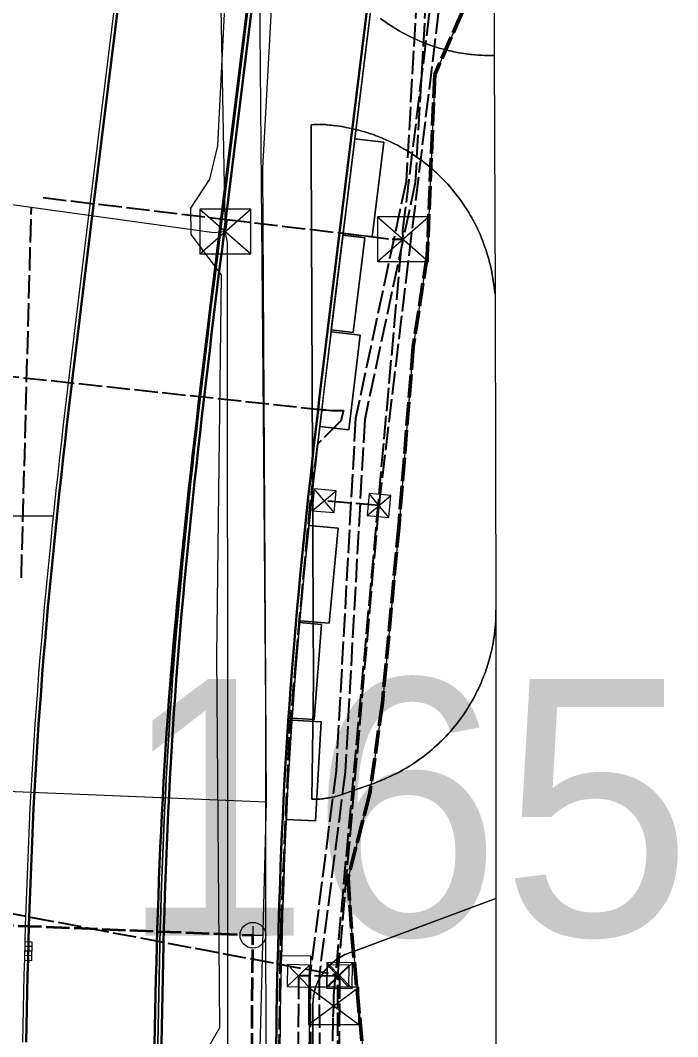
# Model space of a CAD drawing. Header units: metres. Extents: x 105014 to 106600, y 111320 to 118425.
# Drawn here: x 106137.1 to 106173, y 116319.5 to 116375 of the extents above; entities that cross this region are included whole.
import ezdxf
from ezdxf.enums import TextEntityAlignment as Align

# ---------------------------------------------------------------- set-up
doc = ezdxf.new("R2010")
doc.units = ezdxf.units.M
doc.linetypes.add('DASHED', pattern=[1.524, 1.27, -0.254])
for name, color, linetype, lineweight in [('00-BASE-LIMITE', 7, 'DASHED', 50), ('00-BASE-UE', 42, 'DASHED', 25), ('10-PAV-CALZADA-BRT', 12, 'CONTINUOUS', 30), ('10-PAV-CALZADA-MIXTA', 8, 'CONTINUOUS', 30), ('10-PAV-SARDINEL', 252, 'CONTINUOUS', 13), ('20-EP-ZONA-DURA', 253, 'CONTINUOUS', 13), ('20-EP-ZONA-VERDE', 84, 'CONTINUOUS', 13), ('30-RED-ENEL-NODOS', 11, 'CONTINUOUS', 13), ('30-RED-ENEL-PROY', 1, 'DASHED', 25), ('30-RED-ETB-CAMARA', 151, 'CONTINUOUS', 13), ('30-RED-ETB-EXIST', 145, 'CONTINUOUS', 13), ('30-RED-ETB-PROY', 5, 'DASHED', 25), ('30-RED-MOVISTAR-CAMARA', 141, 'CONTINUOUS', 13), ('30-RED-MOVISTAR-PROY', 4, 'DASHED', 25), ('30-RED-VANTI-PROY', 2, 'DASHED', 25), ('35-RH-ACUE-MENOR-EXIST', 151, 'CONTINUOUS', 13), ('35-RH-ACUE-MENOR-PROY', 5, 'DASHED', 25), ('35-RH-PLUV-NODOS', 94, 'CONTINUOUS', 13), ('36-RH-SAN-COLECTOR-PROY', 6, 'DASHED', 35), ('36-RH-SAN-POZOS', 216, 'CONTINUOUS', 13), ('40-ROT-ESTACION', 1, 'CONTINUOUS', 25), ('60-PREDIAL-LOTE', 42, 'CONTINUOUS', 13)]:
    doc.layers.add(name, color=color, linetype=linetype, lineweight=lineweight)

# ---------------------------------------------------------------- blocks, each defined once
blk = doc.blocks.new('CAM_ETB_T_13')
for p, q in [((-1.375, -1.025), (1.375, 1.025)), ((-1.375, 1.025), (1.375, -1.025))]:
    blk.add_line(p, q)
blk.add_lwpolyline([(-1.375, -1.025), (1.375, -1.025), (1.375, 1.025), (-1.375, 1.025)], close=True)
blk = doc.blocks.new('CAM_ETB_T_14')
for p, q in [((-1.39, -1.22), (1.39, 1.22)), ((-1.39, 1.22), (1.39, -1.22))]:
    blk.add_line(p, q)
blk.add_lwpolyline([(-1.39, -1.22), (1.39, -1.22), (1.39, 1.22), (-1.39, 1.22)], close=True)
blk = doc.blocks.new('CAJA_ENEL')
for p, q in [((-0.6, -0.6), (0.6, 0.6)), ((-0.6, 0.6), (0.6, -0.6))]:
    blk.add_line(p, q)
blk.add_lwpolyline([(-0.6, -0.6), (0.6, -0.6), (0.6, 0.6), (-0.6, 0.6)], close=True)
blk = doc.blocks.new('CAM_MOV_CS_276')
for p, q in [((-0.7, -0.7), (0.7, 0.7)), ((-0.7, 0.7), (0.7, -0.7))]:
    blk.add_line(p, q)
blk.add_lwpolyline([(-0.7, -0.7), (0.7, -0.7), (0.7, 0.7), (-0.7, 0.7)], close=True)
blk = doc.blocks.new('POZO_SAN')
for p, q in [((-0.5, 0), (0.5, 0)), ((0, -0.5), (0, 0.5))]:
    blk.add_line(p, q)
blk.add_circle((0, 0), 0.7)
blk = doc.blocks.new('SUMIDERO')
for p, q in [((-0.25, -0.2), (-0.25, 0.2)), ((0, -0.2), (0, 0.2)), ((0.25, -0.2), (0.25, 0.2))]:
    blk.add_line(p, q)
blk.add_lwpolyline([(-0.5, -0.2), (0.5, -0.2), (0.5, 0.2), (-0.5, 0.2)], close=True)

msp = doc.modelspace()

# ---------------------------------------------------------------- linework, layer by layer
at = {"layer": '00-BASE-LIMITE'}
msp.add_lwpolyline([(106161.8331, 116376.8381), (106159.7023, 116372.0209), (106159.2933, 116362.1375), (106158.5293, 116357.1765), (106157.7581, 116347.4767), (106156.8463, 116337.7477), (106156.1655, 116332.8141), (106154.9767, 116328.2267), (106155.1783, 116325.1173), (106155.7787, 116318.8005)], dxfattribs=at)
at = {"layer": '00-BASE-UE'}
msp.add_lwpolyline([(106161.8331, 116376.8381), (106159.7023, 116372.0209), (106159.2933, 116362.1375), (106158.5293, 116357.1765), (106157.7581, 116347.4767), (106156.8463, 116337.7477), (106156.1655, 116332.8141), (106154.9767, 116328.2267), (106155.1783, 116325.1173), (106155.7787, 116318.8005)], dxfattribs=at)
at = {"layer": '10-PAV-CALZADA-BRT'}
for points in [[(106137.4267, 116319.2399), (106137.4421, 116320.1487), (106137.4593, 116321.0579), (106137.4781, 116321.9677), (106137.4987, 116322.8777), (106137.5211, 116323.7881), (106137.5457, 116324.6987), (106137.5721, 116325.6099), (106137.6011, 116326.5215), (106137.6321, 116327.4333), (106137.6657, 116328.3453), (106137.7019, 116329.2579), (106137.7407, 116330.1707), (106137.7823, 116331.0839), (106137.8269, 116331.9973), (106137.8745, 116332.9109), (106137.9253, 116333.8249), (106137.9791, 116334.7391), (106138.0365, 116335.6533), (106138.0971, 116336.5675), (106138.1611, 116337.4811), (106138.2283, 116338.3939), (106138.2985, 116339.3061), (106138.3719, 116340.2177), (106138.4479, 116341.1285), (106138.5267, 116342.0389), (106138.6081, 116342.9483), (106138.6919, 116343.8573), (106138.7783, 116344.7655), (106138.8669, 116345.6733), (106138.9575, 116346.5801), (106139.0503, 116347.4865), (106139.1451, 116348.3923), (106139.2417, 116349.2975), (106139.3399, 116350.2019), (106139.4397, 116351.1057), (106139.5411, 116352.0091), (106139.6439, 116352.9117), (106139.7477, 116353.8139), (106139.8529, 116354.7155), (106139.9591, 116355.6165), (106140.0661, 116356.5153), (106140.1741, 116357.4155), (106140.2827, 116358.3151), (106140.3921, 116359.2143), (106140.5019, 116360.1129), (106140.6121, 116361.0111), (106140.7225, 116361.9089), (106140.8331, 116362.8063), (106140.9439, 116363.7031), (106145.2885, 116398.9019)], [(106152.1899, 116397.6731), (106147.8911, 116362.8457), (106147.7805, 116361.9497), (106147.6701, 116361.0541), (106147.5599, 116360.1589), (106147.4501, 116359.2641), (106147.3409, 116358.3697), (106147.2323, 116357.4755), (106147.1243, 116356.5817), (106147.0171, 116355.6883), (106146.9105, 116354.7933), (106146.8053, 116353.9003), (106146.7013, 116353.0077), (106146.5983, 116352.1153), (106146.4969, 116351.2231), (106146.3967, 116350.3311), (106146.2983, 116349.4395), (106146.2015, 116348.5481), (106146.1063, 116347.6569), (106146.0131, 116346.7661), (106145.9219, 116345.8753), (106145.8329, 116344.9849), (106145.7461, 116344.0945), (106145.6615, 116343.2045), (106145.5793, 116342.3147), (106145.4997, 116341.4249), (106145.4227, 116340.5355), (106145.3485, 116339.6461), (106145.2771, 116338.7571), (106145.2085, 116337.8683), (106145.1431, 116336.9795), (106145.0809, 116336.0909), (106145.0219, 116335.2027), (106144.9663, 116334.3141), (106144.9139, 116333.4249), (106144.8645, 116332.5351), (106144.8181, 116331.6449), (106144.7747, 116330.7539), (106144.7339, 116329.8625), (106144.6961, 116328.9705), (106144.6607, 116328.0779), (106144.6277, 116327.1849), (106144.5973, 116326.2913), (106144.5689, 116325.3973), (106144.5429, 116324.5027), (106144.5189, 116323.6077), (106144.4967, 116322.7121), (106144.4765, 116321.8161), (106144.4579, 116320.9197), (106144.4411, 116320.0229), (106144.4257, 116319.1255)]]:
    msp.add_lwpolyline(points, dxfattribs=at)
at = {"layer": '10-PAV-CALZADA-MIXTA'}
for points in [[(106144.8011, 116319.1473), (106144.8151, 116320.0505), (106144.8303, 116320.9535), (106144.8473, 116321.8565), (106144.8657, 116322.7595), (106144.8859, 116323.6625), (106144.9081, 116324.5655), (106144.9323, 116325.4685), (106144.9585, 116326.3713), (106144.9869, 116327.2741), (106145.0175, 116328.1767), (106145.0505, 116329.0793), (106145.0863, 116329.9819), (106145.1245, 116330.8843), (106145.1655, 116331.7867), (106145.2095, 116332.6887), (106145.2563, 116333.5907), (106145.3063, 116334.4927), (106145.3593, 116335.3943), (106145.4157, 116336.2957), (106145.4755, 116337.1971), (106145.5385, 116338.0981), (106145.6047, 116338.9989), (106145.6739, 116339.8995), (106145.7463, 116340.7997), (106145.8213, 116341.6999), (106145.8991, 116342.5997), (106145.9797, 116343.4993), (106146.0627, 116344.3987), (106146.1479, 116345.2979), (106146.2357, 116346.1969), (106146.3255, 116347.0955), (106146.4175, 116347.9941), (106146.5115, 116348.8925), (106146.6073, 116349.7905), (106146.7047, 116350.6885), (106146.8039, 116351.5863), (106146.9045, 116352.4839), (106147.0067, 116353.3813), (106147.1101, 116354.2787), (106147.2147, 116355.1757), (106147.3205, 116356.0729), (106147.4271, 116356.9697), (106147.5347, 116357.8665), (106147.6431, 116358.7631), (106147.7521, 116359.6597), (106147.8617, 116360.5563), (106147.9717, 116361.4529), (106148.0819, 116362.3493), (106148.1925, 116363.2457), (106148.3031, 116364.1423), (106152.4587, 116397.8105)], [(106158.6617, 116397.0449), (106154.5059, 116363.3767), (106154.3955, 116362.4811), (106154.2851, 116361.5861), (106154.1751, 116360.6919), (106154.0655, 116359.7983), (106153.9565, 116358.9057), (106153.8479, 116358.0135), (106153.7403, 116357.1221), (106153.6335, 116356.2313), (106153.5271, 116355.3379), (106153.4223, 116354.4479), (106153.3185, 116353.5589), (106153.2161, 116352.6703), (106153.1151, 116351.7823), (106153.0155, 116350.8949), (106152.9175, 116350.0081), (106152.8213, 116349.1219), (106152.7269, 116348.2361), (106152.6343, 116347.3511), (106152.5439, 116346.4665), (106152.4555, 116345.5825), (106152.3693, 116344.6991), (106152.2853, 116343.8163), (106152.2041, 116342.9339), (106152.1251, 116342.0519), (106152.0489, 116341.1707), (106151.9755, 116340.2899), (106151.9047, 116339.4097), (106151.8371, 116338.5299), (106151.7725, 116337.6509), (106151.7109, 116336.7721), (106151.6527, 116335.8939), (106151.5979, 116335.0155), (106151.5461, 116334.1363), (106151.4973, 116333.2561), (106151.4515, 116332.3749), (106151.4087, 116331.4929), (106151.3685, 116330.6099), (106151.3311, 116329.7261), (106151.2961, 116328.8415), (106151.2635, 116327.9559), (106151.2335, 116327.0697), (106151.2055, 116326.1825), (106151.1797, 116325.2943), (106151.1561, 116324.4055), (106151.1343, 116323.5159), (106151.1143, 116322.6255), (106151.0959, 116321.7341), (106151.0793, 116320.8421), (106151.0641, 116319.9493), (106151.0505, 116319.0557)]]:
    msp.add_lwpolyline(points, dxfattribs=at)
at = {"layer": '10-PAV-SARDINEL'}
for points in [[(106144.4257, 116319.1255), (106144.4411, 116320.0229), (106144.4579, 116320.9197), (106144.4765, 116321.8161), (106144.4967, 116322.7121), (106144.5189, 116323.6077), (106144.5429, 116324.5027), (106144.5689, 116325.3973), (106144.5973, 116326.2913), (106144.6277, 116327.1849), (106144.6607, 116328.0779), (106144.6961, 116328.9705), (106144.7339, 116329.8625), (106144.7747, 116330.7539), (106144.8181, 116331.6449), (106144.8645, 116332.5351), (106144.9139, 116333.4249), (106144.9663, 116334.3141), (106145.0219, 116335.2027), (106145.0809, 116336.0909), (106145.1431, 116336.9795), (106145.2085, 116337.8683), (106145.2771, 116338.7571), (106145.3485, 116339.6461), (106145.4227, 116340.5355), (106145.4997, 116341.4249), (106145.5793, 116342.3147), (106145.6615, 116343.2045), (106145.7461, 116344.0945), (106145.8329, 116344.9849), (106145.9219, 116345.8753), (106146.0131, 116346.7661), (106146.1063, 116347.6569), (106146.2015, 116348.5481), (106146.2983, 116349.4395), (106146.3967, 116350.3311), (106146.4969, 116351.2231), (106146.5983, 116352.1153), (106146.7013, 116353.0077), (106146.8053, 116353.9003), (106146.9105, 116354.7933), (106147.0171, 116355.6883), (106147.1243, 116356.5817), (106147.2323, 116357.4755), (106147.3409, 116358.3697), (106147.4501, 116359.2641), (106147.5599, 116360.1589), (106147.6701, 116361.0541), (106147.7805, 116361.9497), (106147.8911, 116362.8457), (106152.1899, 116397.6731)], [(106152.2602, 116397.835), (106148.1046, 116364.1668), (106147.994, 116363.2702), (106147.8834, 116362.3738), (106147.7732, 116361.4773), (106147.6632, 116360.5807), (106147.5536, 116359.6839), (106147.4446, 116358.7872), (106147.3361, 116357.8904), (106147.2285, 116356.9934), (106147.1219, 116356.0964), (106147.0161, 116355.199), (106146.9114, 116354.3018), (106146.808, 116353.4041), (106146.7058, 116352.5064), (106146.6051, 116351.6085), (106146.5059, 116350.7103), (106146.4085, 116349.8119), (106146.3126, 116348.9135), (106146.2186, 116348.0147), (106146.1265, 116347.1157), (106146.0367, 116346.2166), (106145.9488, 116345.3171), (106145.8636, 116344.4174), (106145.7805, 116343.5174), (106145.6999, 116342.6172), (106145.622, 116341.7168), (106145.547, 116340.816), (106145.4745, 116339.9152), (106145.4053, 116339.0139), (106145.339, 116338.1125), (106145.276, 116337.2107), (106145.2161, 116336.3086), (106145.1597, 116335.4064), (106145.1066, 116334.5041), (106145.0566, 116333.6015), (106145.0098, 116332.6988), (106144.9657, 116331.7961), (106144.9247, 116330.8931), (106144.8865, 116329.9901), (106144.8507, 116329.0869), (106144.8176, 116328.1838), (106144.787, 116327.2807), (106144.7586, 116326.3774), (106144.7324, 116325.4741), (106144.7082, 116324.5707), (106144.686, 116323.6672), (106144.6658, 116322.7638), (106144.6473, 116321.8605), (106144.6303, 116320.9571), (106144.6151, 116320.0538), (106144.6011, 116319.1503)], [(106144.6011, 116319.1503), (106144.6151, 116320.0538), (106144.6303, 116320.9571), (106144.6473, 116321.8605), (106144.6658, 116322.7638), (106144.686, 116323.6672), (106144.7082, 116324.5707), (106144.7324, 116325.4741), (106144.7586, 116326.3774), (106144.787, 116327.2807), (106144.8176, 116328.1838), (106144.8507, 116329.0869), (106144.8865, 116329.9901), (106144.9247, 116330.8931), (106144.9657, 116331.7961), (106145.0098, 116332.6988), (106145.0566, 116333.6015), (106145.1066, 116334.5041), (106145.1597, 116335.4064), (106145.2161, 116336.3086), (106145.276, 116337.2107), (106145.339, 116338.1125), (106145.4053, 116339.0139), (106145.4745, 116339.9152), (106145.547, 116340.816), (106145.622, 116341.7168), (106145.6999, 116342.6172), (106145.7805, 116343.5174), (106145.8636, 116344.4174), (106145.9488, 116345.3171), (106146.0367, 116346.2166), (106146.1265, 116347.1157), (106146.2186, 116348.0147), (106146.3126, 116348.9135), (106146.4085, 116349.8119), (106146.5059, 116350.7103), (106146.6051, 116351.6085), (106146.7058, 116352.5064), (106146.808, 116353.4041), (106146.9114, 116354.3018), (106147.0161, 116355.199), (106147.1219, 116356.0964), (106147.2285, 116356.9934), (106147.3361, 116357.8904), (106147.4446, 116358.7872), (106147.5536, 116359.6839), (106147.6632, 116360.5807), (106147.7732, 116361.4773), (106147.8834, 116362.3738), (106147.994, 116363.2702), (106148.1046, 116364.1668), (106152.2602, 116397.835)], [(106152.4587, 116397.8105), (106148.3031, 116364.1423), (106148.1925, 116363.2457), (106148.0819, 116362.3493), (106147.9717, 116361.4529), (106147.8617, 116360.5563), (106147.7521, 116359.6597), (106147.6431, 116358.7631), (106147.5347, 116357.8665), (106147.4271, 116356.9697), (106147.3205, 116356.0729), (106147.2147, 116355.1757), (106147.1101, 116354.2787), (106147.0067, 116353.3813), (106146.9045, 116352.4839), (106146.8039, 116351.5863), (106146.7047, 116350.6885), (106146.6073, 116349.7905), (106146.5115, 116348.8925), (106146.4175, 116347.9941), (106146.3255, 116347.0955), (106146.2357, 116346.1969), (106146.1479, 116345.2979), (106146.0627, 116344.3987), (106145.9797, 116343.4993), (106145.8991, 116342.5997), (106145.8213, 116341.6999), (106145.7463, 116340.7997), (106145.6739, 116339.8995), (106145.6047, 116338.9989), (106145.5385, 116338.0981), (106145.4755, 116337.1971), (106145.4157, 116336.2957), (106145.3593, 116335.3943), (106145.3063, 116334.4927), (106145.2563, 116333.5907), (106145.2095, 116332.6887), (106145.1655, 116331.7867), (106145.1245, 116330.8843), (106145.0863, 116329.9819), (106145.0505, 116329.0793), (106145.0175, 116328.1767), (106144.9869, 116327.2741), (106144.9585, 116326.3713), (106144.9323, 116325.4685), (106144.9081, 116324.5655), (106144.8859, 116323.6625), (106144.8657, 116322.7595), (106144.8473, 116321.8565), (106144.8303, 116320.9535), (106144.8151, 116320.0505), (106144.8011, 116319.1473)], [(106151.0505, 116319.0557), (106151.0641, 116319.9493), (106151.0793, 116320.8421), (106151.0959, 116321.7341), (106151.1143, 116322.6255), (106151.1343, 116323.5159), (106151.1561, 116324.4055), (106151.1797, 116325.2943), (106151.2055, 116326.1825), (106151.2335, 116327.0697), (106151.2635, 116327.9559), (106151.2961, 116328.8415), (106151.3311, 116329.7261), (106151.3685, 116330.6099), (106151.4087, 116331.4929), (106151.4515, 116332.3749), (106151.4973, 116333.2561), (106151.5461, 116334.1363), (106151.5979, 116335.0155), (106151.6527, 116335.8939), (106151.7109, 116336.7721), (106151.7725, 116337.6509), (106151.8371, 116338.5299), (106151.9047, 116339.4097), (106151.9755, 116340.2899), (106152.0489, 116341.1707), (106152.1251, 116342.0519), (106152.2041, 116342.9339), (106152.2853, 116343.8163), (106152.3693, 116344.6991), (106152.4555, 116345.5825), (106152.5439, 116346.4665), (106152.6343, 116347.3511), (106152.7269, 116348.2361), (106152.8213, 116349.1219), (106152.9175, 116350.0081), (106153.0155, 116350.8949), (106153.1151, 116351.7823), (106153.2161, 116352.6703), (106153.3185, 116353.5589), (106153.4223, 116354.4479), (106153.5271, 116355.3379), (106153.6335, 116356.2313), (106153.7403, 116357.1221), (106153.8479, 116358.0135), (106153.9565, 116358.9057), (106154.0655, 116359.7983), (106154.1751, 116360.6919), (106154.2851, 116361.5861), (106154.3955, 116362.4811), (106154.5059, 116363.3767), (106158.6617, 116397.0449)], [(106158.8602, 116397.0204), (106154.7044, 116363.3522), (106154.594, 116362.4566), (106154.4836, 116361.5617), (106154.3736, 116360.6676), (106154.264, 116359.7741), (106154.155, 116358.8815), (106154.0465, 116357.9894), (106153.9389, 116357.0982), (106153.8321, 116356.2076), (106153.7257, 116355.3144), (106153.621, 116354.4246), (106153.5172, 116353.5359), (106153.4148, 116352.6476), (106153.3139, 116351.7599), (106153.2143, 116350.8728), (106153.1163, 116349.9863), (106153.0202, 116349.1005), (106152.9258, 116348.2151), (106152.8333, 116347.3306), (106152.7429, 116346.4464), (106152.6546, 116345.5629), (106152.5684, 116344.68), (106152.4845, 116343.7977), (106152.4033, 116342.9159), (106152.3244, 116342.0344), (106152.2482, 116341.1538), (106152.1749, 116340.2736), (106152.1041, 116339.3941), (106152.0366, 116338.5149), (106151.972, 116337.6366), (106151.9105, 116336.7585), (106151.8523, 116335.8811), (106151.7976, 116335.0034), (106151.7458, 116334.1249), (106151.697, 116333.2454), (106151.6513, 116332.3649), (106151.6085, 116331.4835), (106151.5683, 116330.6011), (106151.5309, 116329.7179), (106151.496, 116328.8339), (106151.4634, 116327.9488), (106151.4334, 116327.0632), (106151.4054, 116326.1765), (106151.3796, 116325.2888), (106151.356, 116324.4004), (106151.3342, 116323.5112), (106151.3143, 116322.6212), (106151.2959, 116321.7302), (106151.2793, 116320.8386), (106151.2641, 116319.9461), (106151.2505, 116319.0528)]]:
    msp.add_lwpolyline(points, dxfattribs=at)
at = {"layer": '20-EP-ZONA-DURA'}
for points in [[(106152.8459, 116318.7231), (106152.9449, 116323.9221), (106151.3451, 116323.9525), (106151.356, 116324.4004), (106151.3796, 116325.2888), (106151.4054, 116326.1765), (106151.4334, 116327.0632), (106151.4634, 116327.9488), (106151.496, 116328.8339), (106151.5309, 116329.7179), (106151.5683, 116330.6011), (106151.6085, 116331.4835), (106151.6374, 116332.0533), (106151.6059, 116331.3739), (106153.2005, 116331.3177), (106153.5117, 116336.7087), (106151.9135, 116336.8009), (106151.9205, 116336.9007), (106153.1191, 116336.8399), (106153.5293, 116342.0237), (106152.3319, 116342.1185), (106152.3409, 116342.2181), (106153.9359, 116342.0919), (106154.4357, 116347.2677), (106152.8429, 116347.4217), (106152.9258, 116348.2151), (106153.0202, 116349.1005), (106153.1163, 116349.9863), (106153.2143, 116350.8728), (106153.3139, 116351.7599), (106153.4148, 116352.6476), (106153.4335, 116352.8101), (106155.0241, 116352.6357), (106155.6351, 116357.7995), (106154.0464, 116357.9881), (106154.0583, 116358.0869), (106155.2503, 116357.9475), (106155.8835, 116363.1089), (106154.6925, 116363.2549), (106154.7046, 116363.3533), (106156.2929, 116363.1593), (106156.9293, 116368.3203), (106155.3419, 116368.5161), (106156.8487, 116380.7237)], [(106161.8331, 116376.8381), (106159.7023, 116372.0209), (106159.2933, 116362.1375), (106158.5293, 116357.1765), (106157.7581, 116347.4767), (106156.8463, 116337.7477), (106156.1655, 116332.8141), (106154.9767, 116328.2267), (106155.1783, 116325.1173), (106155.7787, 116318.8005)], [(106132.7602, 116347.9453), (106138.8967, 116347.9397), (106138.805, 116347.0537), (106138.7585, 116346.6003), (106138.6679, 116345.693), (106138.5792, 116344.7847), (106138.4928, 116343.876), (106138.4089, 116342.9664), (106138.3275, 116342.0564), (106138.2486, 116341.1454), (106138.1726, 116340.2341), (106138.0991, 116339.3218), (106138.0289, 116338.4089), (106137.9616, 116337.4955), (106137.8976, 116336.5811), (106137.8369, 116335.6662), (106137.7795, 116334.7512), (106137.7256, 116333.8363), (106137.6748, 116332.9217), (106137.6272, 116332.0074), (106137.5825, 116331.0934), (106137.5409, 116330.1795), (106137.5021, 116329.2661), (106137.4659, 116328.353), (106137.4322, 116327.4404), (106137.4012, 116326.5281), (106137.3722, 116325.616), (106137.3458, 116324.7043), (106137.3212, 116323.7933), (106137.2988, 116322.8824), (106137.2782, 116321.972), (106137.2593, 116321.0619), (106137.2421, 116320.1523), (106137.2267, 116319.2432)]]:
    msp.add_lwpolyline(points, dxfattribs=at)
at = {"layer": '20-EP-ZONA-VERDE'}
msp.add_lwpolyline([(106145.0899, 116398.9263), (106140.7453, 116363.7275), (106140.6347, 116362.8307), (106140.5241, 116361.9333), (106140.4135, 116361.0355), (106140.3033, 116360.1373), (106140.1935, 116359.2385), (106140.0843, 116358.3391), (106139.9755, 116357.4393), (106139.8675, 116356.5389), (106139.7605, 116355.6401), (106139.6543, 116354.7389), (106139.5491, 116353.8369), (106139.4451, 116352.9345), (106139.3423, 116352.0315), (106139.2409, 116351.1279), (106139.1411, 116350.2237), (106139.0427, 116349.3187), (106138.9461, 116348.4133), (106138.8933, 116347.9071), (106132.7603, 116347.9443), (106133.1587, 116413.6321)], dxfattribs=at)
for points in [[(106156.9293, 116368.3203), (106156.2929, 116363.1593), (106154.7047, 116363.3543), (106155.3419, 116368.5161), (106156.9293, 116368.3203)], [(106155.8835, 116363.1089), (106155.2503, 116357.9475), (106154.0583, 116358.0869), (106154.6925, 116363.2549), (106155.8835, 116363.1089)], [(106155.6351, 116357.7995), (106155.0241, 116352.6357), (106153.4335, 116352.8101), (106154.0463, 116357.9875), (106155.6351, 116357.7995)], [(106154.4357, 116347.2677), (106153.9359, 116342.0919), (106152.3409, 116342.2181), (106152.8429, 116347.4217), (106154.4357, 116347.2677)], [(106153.5293, 116342.0237), (106153.1191, 116336.8399), (106151.9205, 116336.9007), (106152.3319, 116342.1185), (106153.5293, 116342.0237)], [(106153.5117, 116336.7087), (106153.2005, 116331.3177), (106151.6059, 116331.3739), (106151.9135, 116336.8009), (106153.5117, 116336.7087)]]:
    msp.add_lwpolyline(points, close=True, dxfattribs=at)
at = {"layer": '30-RED-ENEL-PROY'}
for points in [[(106156.6621, 116348.5067), (106160.4297, 116379.6531)], [(106156.6621, 116348.5067), (106153.6719, 116348.7695)], [(106154.4223, 116322.8415), (106156.6621, 116348.5067)], [(106152.2657, 116322.8549), (106152.2427, 116306.1739)], [(106154.4223, 116322.8415), (106152.2657, 116322.8549)], [(106154.3651, 116283.0007), (106154.4223, 116322.8415)]]:
    msp.add_lwpolyline(points, dxfattribs=at)
at = {"layer": '30-RED-ETB-EXIST'}
for points in [[(106148.277, 116363.45), (106148.27, 116364.049), (106147.607, 116399.779), (106147.572, 116400.501)], [(106127.718, 116366.167), (106147.65, 116363.405), (106148.277, 116363.45)], [(106148.436, 116265.492), (106148.451, 116266.089), (106148.396, 116362.861), (106148.277, 116363.45)]]:
    msp.add_lwpolyline(points, dxfattribs=at)
at = {"layer": '30-RED-ETB-PROY'}
for points in [[(106157.976, 116363.03), (106157.97, 116363.53), (106164.81, 116419.282), (106164.9, 116419.83)], [(106138.344, 116365.301), (106148.355, 116364.111), (106148.277, 116363.45)], [(106137.157, 116344.567), (106137.705, 116364.789)], [(106148.277, 116363.45), (106148.355, 116364.111), (106157.379, 116363.039), (106157.976, 116363.03)], [(106154.191, 116321.218), (106154.198, 116321.779), (106157.876, 116362.445), (106157.976, 116363.03)], [(106148.436, 116265.492), (106152.881, 116264.433), (106154.171, 116320.607), (106154.191, 116321.218)]]:
    msp.add_lwpolyline(points, dxfattribs=at)
at = {"layer": '30-RED-MOVISTAR-PROY'}
for points in [[(106112.1994, 116330.8603), (106154.5081, 116322.8763)], [(106154.5081, 116322.8763), (106154.3455, 116282.9897)]]:
    msp.add_lwpolyline(points, dxfattribs=at)
at = {"layer": '30-RED-VANTI-PROY'}
for points in [[(106119.0826, 116357.4261), (106153.2476, 116353.7706)], [(106154.5824, 116353.6849), (106154.7307, 116353.6817), (106154.5813, 116353.1195), (106153.3021, 116351.8495), (106152.9085, 116348.7803), (106152.1353, 116340.3771), (106151.7549, 116335.8797), (106151.3019, 116325.7635), (106151.1429, 116315.3603), (106151.0419, 116304.6783), (106150.9891, 116292.1075), (106150.8447, 116270.9965), (106150.7247, 116252.6471), (106150.9829, 116250.4841), (106150.6653, 116233.7065)], [(106153.2476, 116353.7706), (106153.3682, 116353.7577)], [(106153.3682, 116353.7577), (106153.4846, 116353.7452)], [(106153.4846, 116353.7452), (106153.6034, 116353.7325)], [(106153.6034, 116353.7325), (106153.7386, 116353.7181)], [(106153.7386, 116353.7181), (106153.9119, 116353.6995)], [(106153.9119, 116353.6995), (106154.0869, 116353.6957)], [(106154.0869, 116353.6957), (106154.2234, 116353.6927)], [(106154.2234, 116353.6927), (106154.3433, 116353.6901)], [(106154.3433, 116353.6901), (106154.4609, 116353.6876)], [(106154.4609, 116353.6876), (106154.5824, 116353.6849)]]:
    msp.add_lwpolyline(points, dxfattribs=at)
at = {"layer": '35-RH-ACUE-MENOR-EXIST'}
for points in [[(106151.08, 116380.94), (106150.3, 116366.91), (106150.5, 116332.35)], [(106148.3972, 116378.9612), (106147.8502, 116368.1203), (106147.4181, 116366.304), (106146.3755, 116364.7294), (106146.397, 116363.2866), (106148.0496, 116361.0961), (106147.7928, 116340.315), (106147.9633, 116320.0264), (106146.7762, 116317.956)], [(106116.1917, 116333.6809), (106118.555, 116333.6476), (106125.8499, 116333.3512), (106131.9447, 116333.1037), (106150.5, 116332.35)], [(106117.51, 116333.69), (106118.555, 116333.6476), (106125.8499, 116333.3512), (106131.9447, 116333.1037), (106150.5, 116332.35)], [(106150.5, 116332.35), (106150.14, 116318.2), (106150.09, 116316.36), (106149.21, 116281.69), (106150.3, 116221.11), (106151.4, 116196.3), (106150.67, 116172.94), (106149.94, 116124.77), (106151.4, 116078.06), (106149.21, 116035), (106145.19, 116011.65), (106138.26, 115994.13), (106126.21, 115971.87), (106118.91, 115957.64), (106109.79, 115937.2), (106106.5, 115911.66), (106102.51, 115884.52), (106100.5346, 115872.3744), (106099.41, 115865.46), (106097.31, 115828.21), (106095.13, 115790.53)]]:
    msp.add_lwpolyline(points, dxfattribs=at)
at = {"layer": '35-RH-ACUE-MENOR-PROY'}
for points in [[(106092.5369, 116749.5342), (106106.6865, 116712.134), (106114.7935, 116693.0074), (106116.2582, 116689.5516), (106116.7037, 116688.5006), (106118.4226, 116684.4453), (106121.4797, 116676.052), (106126.7201, 116657.2635), (106144.2182, 116538.6408), (106162.8556, 116458.0726), (106164.1877, 116444.4331), (106164.6066, 116419.3698), (106159.3943, 116379.3815), (106158.6398, 116366.1263), (106155.8807, 116353.2019), (106154.8181, 116333.9881), (106153.3905, 116322.8192), (106153.5996, 116299.9736), (106152.9199, 116273.6022), (106151.926, 116262.0244), (106152.1529, 116246.4247), (106152.781, 116230.9932), (106151.1675, 116230.9753)], [(106158.8906, 116379.3853), (106158.1412, 116366.1855), (106155.3836, 116353.2683), (106154.3199, 116334.0336), (106152.8902, 116322.8487), (106153.0996, 116299.9777), (106152.4205, 116273.63), (106151.3124, 116262.8063), (106151.2708, 116261.2265), (106151.4121, 116259.7331), (106151.1591, 116230.2073), (106151.0627, 116229.3262), (106151.0254, 116212.9928), (106152.1275, 116206.3383)]]:
    msp.add_lwpolyline(points, dxfattribs=at)
at = {"layer": '36-RH-SAN-COLECTOR-PROY'}
for points in [[(106121.763, 116326.2031), (106149.7834, 116325.0708)], [(106149.5691, 116300.1645), (106149.7834, 116325.0708)]]:
    msp.add_lwpolyline(points, dxfattribs=at)
at = {"layer": '60-PREDIAL-LOTE'}
for points in [[(106150.5465, 116246.6977), (106150.4942, 116337.567), (106150.358, 116353.3847), (106149.9403, 116401.9084)], [(106162.9785, 116386.8056), (106162.9411, 116373.0558), (106162.9359, 116373.0559), (106162.8636, 116373.055), (106162.5921, 116373.0564), (106162.5449, 116373.0575), (106162.5397, 116373.0576), (106162.4176, 116373.0606), (106162.2432, 116373.0682), (106162.0689, 116373.0795), (106161.895, 116373.0927), (106161.7214, 116373.1101), (106161.7171, 116373.1106), (106161.672, 116373.1158), (106161.5479, 116373.1293), (106161.3741, 116373.1512), (106161.2022, 116373.1779), (106161.0299, 116373.2059), (106160.8581, 116373.2374), (106160.7513, 116373.2604), (106160.6867, 116373.2743), (106160.6803, 116373.2757), (106160.647, 116373.2824), (106160.5171, 116373.3112), (106160.3474, 116373.352), (106160.3421, 116373.3534), (106160.1784, 116373.3957), (106160.0103, 116373.4424), (106159.9462, 116373.4609), (106159.8923, 116373.4773), (106159.8425, 116373.4931), (106159.7994, 116373.5057), (106159.6765, 116373.5445), (106159.511, 116373.5999), (106159.3465, 116373.6583), (106159.1829, 116373.7191), (106159.1797, 116373.7203), (106159.0212, 116373.7832), (106158.8594, 116373.8502), (106158.6993, 116373.9198), (106158.5406, 116373.9924), (106158.5373, 116373.994), (106158.383, 116374.0673), (106158.2268, 116374.1452), (106158.0722, 116374.2262), (106158.0686, 116374.2282), (106157.9187, 116374.3093), (106157.7668, 116374.3951), (106157.6636, 116374.4559), (106157.616, 116374.485), (106157.5572, 116374.52), (106157.5074, 116374.5499), (106157.4676, 116374.575), (106157.3204, 116374.6688), (106157.174, 116374.7653), (106157.1704, 116374.7678), (106157.0311, 116374.864), (106156.889, 116374.9641), (106156.7488, 116375.0692)], [(106156.7488, 116375.0692), (106156.889, 116374.9641), (106157.0311, 116374.864), (106157.1704, 116374.7678), (106157.174, 116374.7653), (106157.3204, 116374.6688), (106157.4676, 116374.575), (106157.5074, 116374.5499), (106157.5572, 116374.52), (106157.616, 116374.485), (106157.6636, 116374.4559), (106157.7668, 116374.3951), (106157.9187, 116374.3093), (106158.0686, 116374.2282), (106158.0722, 116374.2262), (106158.2268, 116374.1452), (106158.383, 116374.0673), (106158.5373, 116373.994), (106158.5406, 116373.9924), (106158.6993, 116373.9198), (106158.8594, 116373.8502), (106159.0212, 116373.7832), (106159.1797, 116373.7203), (106159.1829, 116373.7191), (106159.3465, 116373.6583), (106159.511, 116373.5999), (106159.6765, 116373.5445), (106159.7994, 116373.5057), (106159.8425, 116373.4931), (106159.8923, 116373.4773), (106159.9462, 116373.4609), (106160.0103, 116373.4424), (106160.1784, 116373.3957), (106160.3421, 116373.3534), (106160.3474, 116373.352), (106160.5171, 116373.3112), (106160.647, 116373.2824), (106160.6803, 116373.2757), (106160.6867, 116373.2744), (106160.7513, 116373.2604), (106160.8581, 116373.2374), (106161.0299, 116373.2059), (106161.2022, 116373.1779), (106161.3741, 116373.1512), (106161.5479, 116373.1293), (106161.672, 116373.1158), (106161.7171, 116373.1106), (106161.7214, 116373.1101), (106161.895, 116373.0927), (106162.0689, 116373.0795), (106162.2432, 116373.0682), (106162.4176, 116373.0606), (106162.5397, 116373.0577), (106162.5449, 116373.0575), (106162.5921, 116373.0564), (106162.5921, 116373.0564), (106162.8636, 116373.055), (106162.9359, 116373.0559), (106162.9411, 116373.0558), (106162.995, 116360.0552), (106162.9583, 116360.2188), (106162.9577, 116360.2218), (106162.9405, 116360.3954), (106162.9202, 116360.5685), (106162.8968, 116360.7414), (106162.8705, 116360.9138), (106162.841, 116361.0857), (106162.8081, 116361.2584), (106162.7732, 116361.4279), (106162.7608, 116361.4851), (106162.7397, 116361.5751), (106162.7344, 116361.5974), (106162.6936, 116361.7674), (106162.6493, 116361.9361), (106162.6012, 116362.1053), (106162.552, 116362.2711), (106162.499, 116362.4374), (106162.4428, 116362.6015), (106162.3831, 116362.7662), (106162.3223, 116362.9301), (106162.2581, 116363.0919), (106162.1907, 116363.2528), (106162.1206, 116363.4124), (106162.0491, 116363.5672), (106162.0474, 116363.5708), (106161.9732, 116363.7246), (106161.9716, 116363.7279), (106161.8937, 116363.8839), (106161.8127, 116364.0385), (106161.7866, 116364.0871), (106161.729, 116364.19), (106161.6424, 116364.3427), (106161.5533, 116364.4942), (106161.4617, 116364.6411), (106161.3675, 116364.7879), (106161.2707, 116364.933), (106161.1709, 116365.0776), (106161.0696, 116365.2179), (106161.0288, 116365.2726), (106160.9653, 116365.3578), (106160.8587, 116365.4958), (106160.7487, 116365.6315), (106160.6382, 116365.7661), (106160.5246, 116365.899), (106160.4088, 116366.0274), (106160.2902, 116366.1567), (106160.1697, 116366.2828), (106160.047, 116366.4064), (106159.9223, 116366.5286), (106159.7953, 116366.6481), (106159.6662, 116366.7656), (106159.5352, 116366.8806), (106159.4022, 116366.9935), (106159.2672, 116367.104), (106159.1303, 116367.212), (106158.9913, 116367.3172), (106158.9889, 116367.319), (106158.85, 116367.4216), (106158.7087, 116367.5216), (106158.5636, 116367.6207), (106158.4186, 116367.7152), (106158.4159, 116367.7171), (106158.2713, 116367.8089), (106158.1217, 116367.8999), (106158.0726, 116367.9286), (106157.9717, 116367.9875), (106157.8197, 116368.0728), (106157.6647, 116368.156), (106157.5111, 116368.2354), (106157.5085, 116368.2366), (106157.3547, 116368.3128), (106157.2492, 116368.3626), (106157.1975, 116368.3882), (106157.0383, 116368.4595), (106157.0346, 116368.4611), (106156.8787, 116368.5271), (106156.7165, 116368.5942), (106156.5534, 116368.6565), (106156.4591, 116368.6926), (106156.39, 116368.7191), (106156.226, 116368.7761), (106156.1927, 116368.7866), (106156.0601, 116368.8305), (106155.8926, 116368.8826), (106155.7261, 116368.9309), (106155.7214, 116368.9322), (106155.558, 116368.9772), (106155.3892, 116369.0208), (106155.3856, 116369.0218), (106155.2204, 116369.0601), (106155.0487, 116369.0971), (106155.0431, 116369.098), (106154.8786, 116369.1312), (106154.7062, 116369.163), (106154.7014, 116369.1639), (106154.5341, 116369.191), (106154.3614, 116369.2157), (106154.3571, 116369.2162), (106154.1885, 116369.2384), (106154.054, 116369.2532), (106154.0144, 116369.2585), (106153.9707, 116369.2616), (106153.8307, 116369.2744), (106153.7941, 116369.2775), (106153.7436, 116369.281), (106153.6559, 116369.2868), (106153.6434, 116369.2874), (106153.569, 116369.2889), (106153.4825, 116369.2905), (106153.3947, 116369.2912), (106153.3891, 116369.2912), (106153.3448, 116369.2914), (106153.3074, 116369.2904), (106153.2642, 116369.289), (106153.2203, 116369.2876), (106153.1646, 116369.2855), (106153.1331, 116369.2835), (106153.0215, 116369.2751), (106152.9607, 116369.2706), (106152.9666, 116367.8272), (106153.0707, 116342.4741), (106153.085, 116338.9851), (106152.9996, 116332.4854), (106153.0594, 116332.4851), (106153.0868, 116332.485), (106153.1323, 116332.485), (106153.1563, 116332.4856), (106153.1697, 116332.4859), (106153.1745, 116332.486), (106153.1995, 116332.4865), (106153.2613, 116332.4888), (106153.349, 116332.4922), (106153.3686, 116332.4932), (106153.4356, 116332.4984), (106153.5221, 116332.5054), (106153.6094, 116332.514), (106153.622, 116332.5153), (106153.6531, 116332.5196), (106153.6697, 116332.5217), (106153.695, 116332.5252), (106153.7148, 116332.5276), (106153.7824, 116332.5367), (106153.8687, 116332.55), (106153.911, 116332.5567), (106153.9546, 116332.5648), (106154.0404, 116332.581), (106154.0964, 116332.592), (106154.1252, 116332.5986), (106154.2108, 116332.6194), (106154.2468, 116332.6268), (106154.2958, 116332.6388), (106154.3802, 116332.661), (106154.4641, 116332.6847), (106154.5047, 116332.6964), (106154.5478, 116332.7099), (106154.6308, 116332.7364), (106154.6805, 116332.7526), (106154.7511, 116332.7775), (106156.4123, 116333.3722), (106156.5761, 116333.4325), (106156.6622, 116333.466), (106156.7384, 116333.4947), (106156.8008, 116333.5209), (106156.9004, 116333.5615), (106157.0605, 116333.6302), (106157.2201, 116333.7018), (106157.375, 116333.7747), (106157.378, 116333.7761), (106157.5322, 116333.8513), (106157.5349, 116333.8527), (106157.6895, 116333.9337), (106157.7572, 116333.9691), (106157.8437, 116334.0153), (106157.9961, 116334.1013), (106158.1464, 116334.1873), (106158.2958, 116334.2783), (106158.4444, 116334.3707), (106158.501, 116334.4091), (106158.5899, 116334.4671), (106158.7288, 116334.5614), (106158.7344, 116334.5651), (106158.8768, 116334.6658), (106158.968, 116334.7326), (106159.0177, 116334.7688), (106159.1559, 116334.8752), (106159.2939, 116334.9823), (106159.4291, 116335.0926), (106159.5625, 116335.2053), (106159.6929, 116335.3212), (106159.8232, 116335.4375), (106159.9454, 116335.5529), (106159.949, 116335.5563), (106160.0721, 116335.6761), (106160.075, 116335.6789), (106160.1986, 116335.8012), (106160.3193, 116335.9284), (106160.4371, 116336.0554), (106160.5547, 116336.1862), (106160.6672, 116336.3179), (106160.778, 116336.4498), (106160.7802, 116336.4525), (106160.889, 116336.5882), (106160.9965, 116336.7265), (106161.101, 116336.8663), (106161.2031, 116337.0078), (106161.3025, 116337.1519), (106161.3983, 116337.2933), (106161.4001, 116337.2961), (106161.493, 116337.4394), (106161.4948, 116337.4423), (106161.5864, 116337.5911), (106161.6765, 116337.7412), (106161.7625, 116337.8925), (106161.846, 116338.0447), (106161.9268, 116338.1996), (106162.0061, 116338.355), (106162.0828, 116338.5128), (106162.156, 116338.6711), (106162.2264, 116338.8308), (106162.2947, 116338.9915), (106162.3595, 116339.1542), (106162.4209, 116339.3169), (106162.4648, 116339.4389), (106162.4809, 116339.4809), (106162.4929, 116339.5188), (106162.5363, 116339.6463), (106162.5877, 116339.8077), (106162.5889, 116339.8115), (106162.6402, 116339.9795), (106162.6877, 116340.1475), (106162.7323, 116340.3163), (106162.774, 116340.4857), (106162.8127, 116340.6559), (106162.8484, 116340.8267), (106162.881, 116340.9982), (106162.9104, 116341.1704), (106162.9367, 116341.3426), (106162.9565, 116341.4808), (106162.9613, 116341.5142), (106162.9819, 116341.689), (106162.9995, 116341.8625), (106163.0379, 116342.2105), (106163.0392, 116342.3848), (106163.0405, 116342.5593), (106163.0424, 116342.8136), (106163.0421, 116342.2482), (106163.0342, 116327.0769), (106160.4854, 116326.1266), (106155.2672, 116324.1811), (106154.806, 116324.0122), (106154.3781, 116323.7711), (106153.9948, 116323.464), (106153.6661, 116323.099), (106153.4008, 116322.6857), (106153.2056, 116322.235), (106153.0859, 116321.7586), (106153.0447, 116321.2692), (106153.0452, 116301.0882)], [(106153.0452, 116301.0882), (106153.0447, 116321.2692), (106153.0859, 116321.7586), (106153.2056, 116322.235), (106153.4008, 116322.6857), (106153.6661, 116323.099), (106153.9948, 116323.464), (106154.3781, 116323.7711), (106154.806, 116324.0122), (106155.2672, 116324.1811), (106160.4854, 116326.1266), (106163.0342, 116327.0769), (106163.0342, 116326.896), (106163.0478, 116276.6526)]]:
    msp.add_lwpolyline(points, dxfattribs=at)
msp.add_lwpolyline([(106153.3448, 116369.2914), (106153.3891, 116369.2912), (106153.3947, 116369.2912), (106153.4825, 116369.2905), (106153.569, 116369.2889), (106153.6434, 116369.2874), (106153.6559, 116369.2868), (106153.7436, 116369.281), (106153.7941, 116369.2775), (106153.8307, 116369.2744), (106153.9707, 116369.2616), (106154.0144, 116369.2585), (106154.054, 116369.2532), (106154.1885, 116369.2384), (106154.3571, 116369.2162), (106154.3614, 116369.2157), (106154.5341, 116369.191), (106154.7014, 116369.1639), (106154.7062, 116369.163), (106154.8786, 116369.1312), (106155.0431, 116369.098), (106155.0487, 116369.0971), (106155.2204, 116369.0601), (106155.3856, 116369.0218), (106155.3892, 116369.0208), (106155.558, 116368.9772), (106155.7214, 116368.9322), (106155.7261, 116368.9309), (106155.8926, 116368.8826), (106156.0601, 116368.8305), (106156.1927, 116368.7866), (106156.226, 116368.7761), (106156.39, 116368.7191), (106156.4591, 116368.6926), (106156.5534, 116368.6565), (106156.7165, 116368.5942), (106156.8787, 116368.5271), (106157.0346, 116368.4611), (106157.0383, 116368.4595), (106157.1975, 116368.3882), (106157.2492, 116368.3626), (106157.3547, 116368.3128), (106157.5085, 116368.2366), (106157.5111, 116368.2354), (106157.6647, 116368.156), (106157.8197, 116368.0728), (106157.9717, 116367.9875), (106158.0726, 116367.9286), (106158.1217, 116367.8999), (106158.2713, 116367.8089), (106158.4159, 116367.7171), (106158.4186, 116367.7152), (106158.5636, 116367.6207), (106158.7087, 116367.5216), (106158.85, 116367.4216), (106158.9889, 116367.319), (106158.9913, 116367.3172), (106159.1303, 116367.212), (106159.2672, 116367.104), (106159.4022, 116366.9935), (106159.5352, 116366.8806), (106159.6662, 116366.7656), (106159.7953, 116366.6481), (106159.9223, 116366.5286), (106160.047, 116366.4064), (106160.1697, 116366.2828), (106160.2902, 116366.1567), (106160.4088, 116366.0274), (106160.5246, 116365.899), (106160.6382, 116365.7661), (106160.7487, 116365.6315), (106160.8587, 116365.4958), (106160.9653, 116365.3578), (106161.0288, 116365.2726), (106161.0696, 116365.2179), (106161.1709, 116365.0776), (106161.2707, 116364.933), (106161.3675, 116364.7879), (106161.4617, 116364.6411), (106161.5533, 116364.4942), (106161.6424, 116364.3427), (106161.729, 116364.19), (106161.7866, 116364.0871), (106161.8127, 116364.0385), (106161.8937, 116363.8839), (106161.9716, 116363.7279), (106161.9732, 116363.7246), (106162.0474, 116363.5708), (106162.0491, 116363.5672), (106162.1206, 116363.4124), (106162.1907, 116363.2528), (106162.2581, 116363.0919), (106162.3223, 116362.9301), (106162.3831, 116362.7662), (106162.4428, 116362.6015), (106162.499, 116362.4374), (106162.552, 116362.2711), (106162.6012, 116362.1053), (106162.6493, 116361.9361), (106162.6936, 116361.7674), (106162.7344, 116361.5974), (106162.7397, 116361.5751), (106162.7608, 116361.4851), (106162.7732, 116361.4279), (106162.8081, 116361.2584), (106162.841, 116361.0857), (106162.8705, 116360.9138), (106162.8968, 116360.7414), (106162.9202, 116360.5685), (106162.9405, 116360.3954), (106162.9577, 116360.2218), (106162.9583, 116360.2188), (106162.995, 116360.0552), (106162.9955, 116360.0472), (106162.997, 116359.874), (106162.9977, 116359.6997), (106162.9984, 116359.5253), (106162.9991, 116359.351), (106163.0424, 116342.8136), (106163.0405, 116342.5593), (106163.0392, 116342.3848), (106163.0379, 116342.2105), (106162.9995, 116341.8625), (106162.9819, 116341.689), (106162.9613, 116341.5142), (106162.9565, 116341.4808), (106162.9367, 116341.3426), (106162.9104, 116341.1704), (106162.881, 116340.9982), (106162.8484, 116340.8267), (106162.8127, 116340.6559), (106162.774, 116340.4857), (106162.7323, 116340.3163), (106162.6877, 116340.1475), (106162.6402, 116339.9795), (106162.5889, 116339.8115), (106162.5877, 116339.8077), (106162.5363, 116339.6463), (106162.4929, 116339.5188), (106162.4809, 116339.4809), (106162.4648, 116339.4389), (106162.4209, 116339.3169), (106162.3595, 116339.1542), (106162.2947, 116338.9915), (106162.2264, 116338.8308), (106162.156, 116338.6711), (106162.0828, 116338.5128), (106162.0061, 116338.355), (106161.9268, 116338.1996), (106161.846, 116338.0447), (106161.7625, 116337.8925), (106161.6765, 116337.7412), (106161.5864, 116337.5911), (106161.4948, 116337.4423), (106161.493, 116337.4394), (106161.4001, 116337.2961), (106161.3983, 116337.2933), (106161.3025, 116337.1519), (106161.2031, 116337.0078), (106161.101, 116336.8663), (106160.9965, 116336.7265), (106160.889, 116336.5882), (106160.7802, 116336.4525), (106160.778, 116336.4498), (106160.6672, 116336.3179), (106160.5547, 116336.1862), (106160.4371, 116336.0554), (106160.3193, 116335.9284), (106160.1986, 116335.8012), (106160.075, 116335.6789), (106160.0721, 116335.6761), (106159.949, 116335.5563), (106159.9454, 116335.5529), (106159.8232, 116335.4375), (106159.6929, 116335.3212), (106159.5625, 116335.2053), (106159.4291, 116335.0926), (106159.2939, 116334.9823), (106159.1559, 116334.8752), (106159.0177, 116334.7688), (106158.968, 116334.7326), (106158.8768, 116334.6658), (106158.7344, 116334.5651), (106158.7288, 116334.5614), (106158.5899, 116334.4671), (106158.501, 116334.4091), (106158.4444, 116334.3707), (106158.2958, 116334.2783), (106158.1464, 116334.1873), (106157.9961, 116334.1013), (106157.8437, 116334.0153), (106157.7572, 116333.9691), (106157.6895, 116333.9337), (106157.5349, 116333.8527), (106157.5322, 116333.8513), (106157.378, 116333.7761), (106157.375, 116333.7747), (106157.2201, 116333.7018), (106157.0605, 116333.6302), (106156.9004, 116333.5615), (106156.8008, 116333.5209), (106156.7384, 116333.4947), (106156.6622, 116333.466), (106156.5761, 116333.4325), (106156.4123, 116333.3722), (106154.7511, 116332.7775), (106154.6805, 116332.7526), (106154.6308, 116332.7364), (106154.5478, 116332.7099), (106154.5047, 116332.6964), (106154.4641, 116332.6847), (106154.3802, 116332.661), (106154.2958, 116332.6388), (106154.2468, 116332.6268), (106154.2108, 116332.6194), (106154.1252, 116332.5986), (106154.0964, 116332.592), (106154.0404, 116332.581), (106153.9546, 116332.5648), (106153.911, 116332.5567), (106153.8687, 116332.55), (106153.7824, 116332.5367), (106153.7148, 116332.5276), (106153.695, 116332.5252), (106153.6697, 116332.5217), (106153.6531, 116332.5196), (106153.622, 116332.5153), (106153.6094, 116332.514), (106153.5221, 116332.5054), (106153.4356, 116332.4984), (106153.3686, 116332.4932), (106153.349, 116332.4922), (106153.2613, 116332.4888), (106153.1995, 116332.4865), (106153.1745, 116332.486), (106153.1697, 116332.4859), (106153.1563, 116332.4856), (106153.1323, 116332.485), (106153.0868, 116332.485), (106153.0594, 116332.4851), (106152.9996, 116332.4854), (106153.085, 116338.9851), (106153.0707, 116342.4741), (106152.9666, 116367.8272), (106152.9607, 116369.2706), (106153.0215, 116369.2751), (106153.1331, 116369.2835), (106153.1646, 116369.2855), (106153.2203, 116369.2876), (106153.2642, 116369.289), (106153.3074, 116369.2904), (106153.3448, 116369.2914)], close=True, dxfattribs=at)

# ---------------------------------------------------------------- block references
at = {"layer": '30-RED-ENEL-NODOS'}
for p, rotation in [((106153.6719, 116348.7694), 85), ((106156.662, 116348.5066), 84.7), ((106152.2658, 116322.8549), 88.9), ((106154.4223, 116322.8415), 89.6)]:
    msp.add_blockref('CAJA_ENEL', p, dxfattribs=dict(at, rotation=rotation))
at = {"layer": '30-RED-ETB-CAMARA'}
for name, p in [('CAM_ETB_T_14', (106148.277, 116363.45)), ('CAM_ETB_T_14', (106157.976, 116363.03)), ('CAM_ETB_T_13', (106154.191, 116321.218))]:
    msp.add_blockref(name, p, dxfattribs=at)
at = {"layer": '30-RED-MOVISTAR-CAMARA', "rotation": 89.7}
msp.add_blockref('CAM_MOV_CS_276', (106154.508, 116322.8763), dxfattribs=at)
at = {"layer": '35-RH-PLUV-NODOS', "rotation": 88.4}
msp.add_blockref('SUMIDERO', (106137.5344, 116324.2016), dxfattribs=at)
msp.add_blockref('SUMIDERO', (106137.5344, 116324.2016), dxfattribs=at)
msp.add_blockref('SUMIDERO', (106137.5344, 116324.2016), dxfattribs=at)
at = {"layer": '36-RH-SAN-POZOS', "rotation": 270}
msp.add_blockref('POZO_SAN', (106149.7834, 116325.0708), dxfattribs=at)

# ---------------------------------------------------------------- texts
at = {"layer": '40-ROT-ESTACION'}
msp.add_text('Calle 165', height=14, dxfattribs=at).set_placement((106134.1877, 116320.8465), align=Align.BOTTOM_CENTER)

doc.saveas('drawing.dxf')
